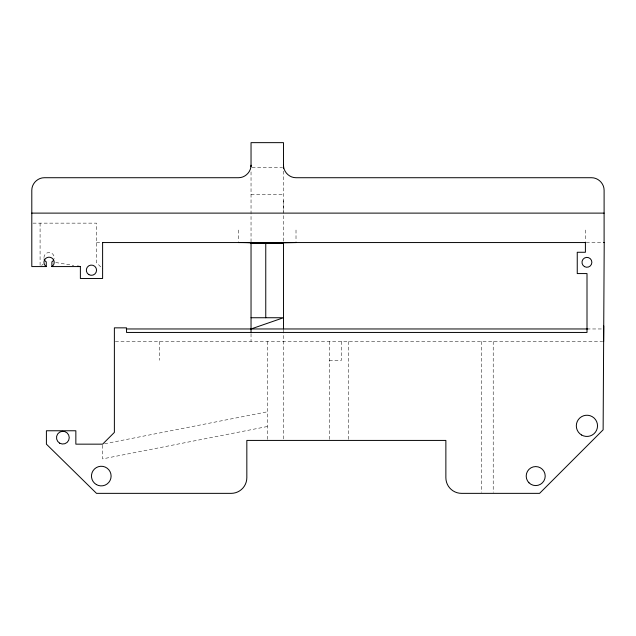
<?xml version="1.0" encoding="UTF-8"?>
<svg xmlns="http://www.w3.org/2000/svg" width="636" height="636" viewBox="0 0 636 636"><rect width="100%" height="100%" fill="white"/><g stroke="black" fill="none" stroke-linecap="round" stroke-linejoin="round"><path stroke-width="0.48" stroke-dasharray="3.18 2.39" d="M41.634 265.395L43.176 264.218M104.558 443.777L267.263 411.818M267.263 426.541L102.611 458.882L102.611 445.144M252.023 167.705L282.503 167.705M251.037 194.322L283.481 194.322M32.977 223.141L96.497 223.141L96.497 262.604L102.611 268.829M96.497 242.555L101.736 242.555M586.289 242.555L602.427 242.555M587.004 328.963L603.644 328.963M115.347 341.492L602.658 341.492M329.281 360.278L341.492 360.278L341.492 341.492M55.682 262.501L73.728 265.474M585.406 230.033L585.406 240.877M493.218 341.492L493.218 492.359M481.444 341.492L481.444 492.359M348.703 341.492L348.703 440.422M329.281 341.492L329.281 440.422M296.01 230.033L296.01 240.877M283.481 171.092L283.481 241.831M283.481 329.925L283.481 440.422M283.298 200.586L283.298 212.154M267.263 341.492L267.263 440.422M251.037 171.871L251.037 242.038M251.037 333.781L251.037 341.492M238.516 230.033L238.516 240.877M159.27 341.492L159.27 360.278M40.084 223.141L40.084 265.586M43.956 257.62A5.128 5.128 0 0 1 49.743 252.54A5.128 5.128 0 0 1 54.028 258.947"/><path stroke-width="0.95" d="M603.731 325.918L603.644 341.492M251.037 165.201C251.085 171.903 245.218 177.77 238.516 177.722L44.329 177.722C37.619 177.683 31.76 183.55 31.8 190.251L31.8 266.571L46.269 266.571L46.269 261.873L45.45 261.245A5.128 5.128 0 0 1 44.13 258.947M53.511 260.18A5.128 5.128 0 0 1 52.701 261.245L51.882 261.873L51.882 266.571L52.701 265.943A5.128 5.128 0 0 0 52.701 258.693A5.128 5.128 0 0 0 45.45 258.693A5.128 5.128 0 0 0 45.45 265.943L46.269 266.571M251.037 328.963L283.481 317.738L251.037 317.738M283.481 242.817L296.01 242.555L296.01 242.133M283.481 243.238L251.037 243.238L283.481 243.238L251.037 242.555M31.8 213.116L604.105 213.116M102.452 242.555L585.406 242.555M603.683 242.555L604.2 242.555L604.2 245.043L603.127 429.817L539.59 493.353L461.529 493.353A15.662 15.662 0 0 1 445.868 477.692L445.868 440.422L246.832 440.422L246.832 477.692A15.662 15.662 0 0 1 231.17 493.353L96.497 493.353L46.404 444.159L46.404 430.763L75.851 430.763L75.851 444.159L102.611 444.159L114.377 432.401L114.377 327.85L126.54 327.85L126.54 332.445L587.004 332.445L587.004 273.567L577.25 273.567L577.25 252.269L585.406 252.269L585.406 242.133M51.882 266.571L80.374 266.571L80.374 278.473L102.611 278.473L102.611 242.555M126.254 328.963L587.783 328.963M77.52 266.102L80.374 266.571M283.481 165.201C283.441 171.903 289.308 177.77 296.01 177.722L591.575 177.722C598.285 177.683 604.144 183.55 604.105 190.251L604.105 242.555M283.481 168.325L283.481 142.647L251.037 142.647L251.037 166.735M283.481 242.332L283.481 328.963M265.761 243.198L265.761 317.738M251.037 242.332L251.037 332.715M238.516 242.133L238.516 242.555A12.529 0.461 0 0 1 251.037 243.024M88.873 274.633A5.128 5.128 0 0 0 96.561 270.197A5.128 5.128 0 0 0 88.873 265.761A5.128 5.128 0 0 0 88.873 274.633M59.681 443.181A6.376 6.376 0 0 0 69.245 437.655A6.376 6.376 0 0 0 59.681 432.138A6.376 6.376 0 0 0 59.681 443.181M96.378 484.584A9.826 9.826 0 0 0 111.109 476.078A9.826 9.826 0 0 0 96.378 467.571A9.826 9.826 0 0 0 96.378 484.584M528.977 482.796A9.508 9.508 0 0 0 544.885 478.534A9.508 9.508 0 0 0 533.238 466.896A9.508 9.508 0 0 0 528.977 482.796M581.622 435.024A10.605 10.605 0 0 0 597.53 425.842A10.605 10.605 0 0 0 581.622 416.652A10.605 10.605 0 0 0 581.622 435.024M584.452 266.603A4.953 4.953 0 0 0 591.87 262.318A4.953 4.953 0 0 0 584.452 258.033A4.953 4.953 0 0 0 584.452 266.603"/></g></svg>
